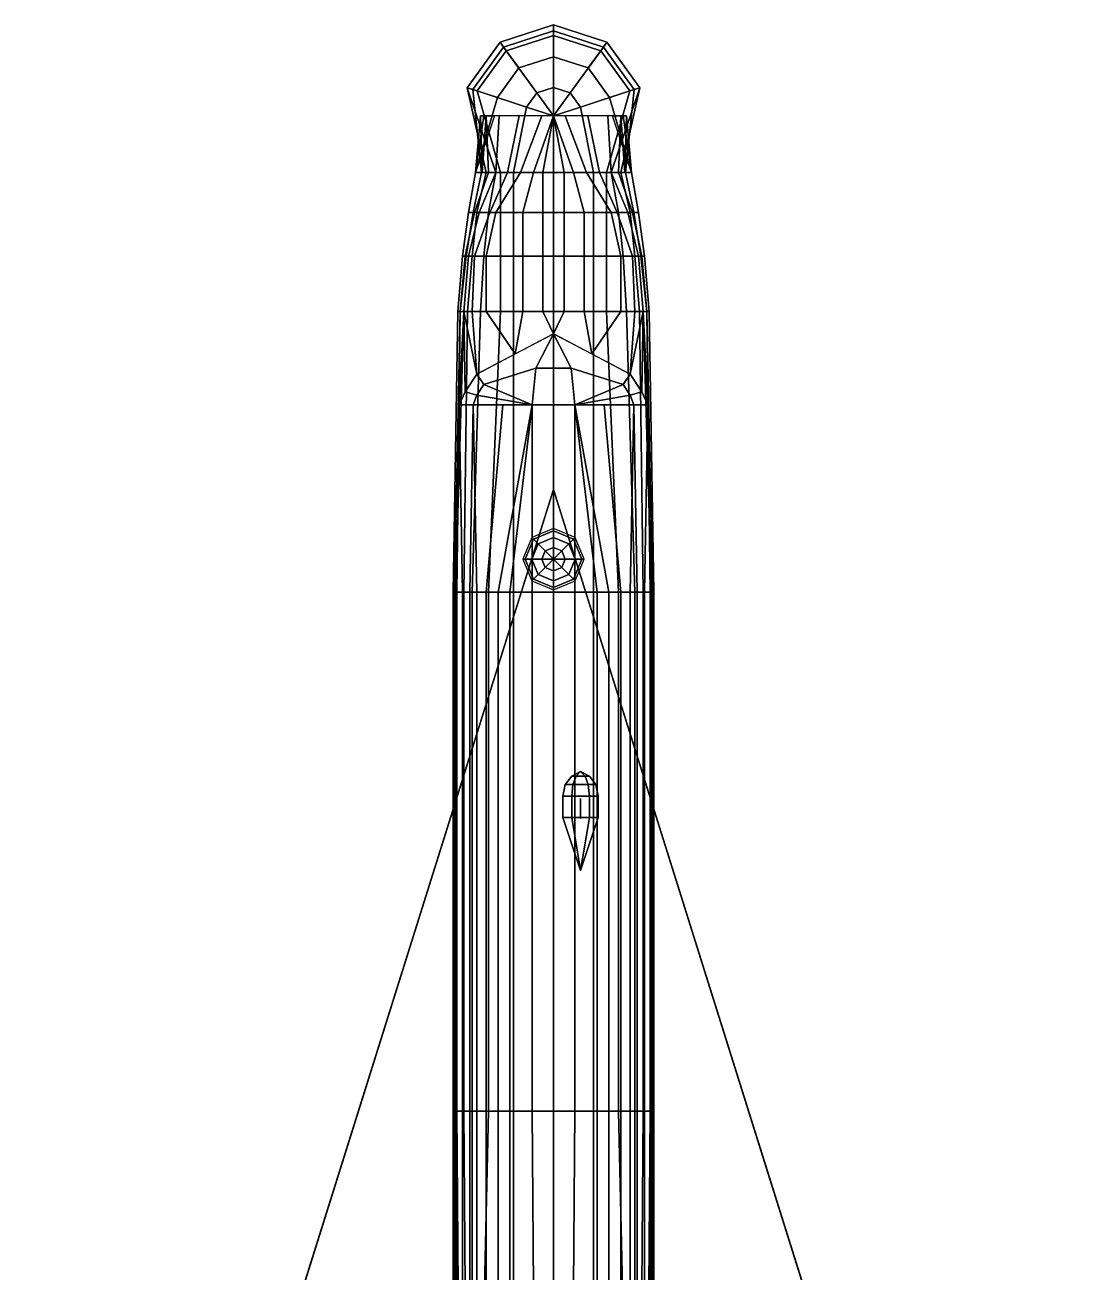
# Model space of a CAD drawing. Extents: x -4.5 to 4.5, y -10.5 to 10.6.
# Drawn here: x -4.48 to 4.48, y 0.06 to 10.63 of the extents above; entities that cross this region are included whole.
import ezdxf

# ---------------------------------------------------------------- set-up
doc = ezdxf.new("R2010")
doc.units = 0
doc.layers.get('0').update_dxf_attribs({"linetype": 'CONTINUOUS'})

msp = doc.modelspace()

# ---------------------------------------------------------------- linework, layer by layer
for points in [[(0, 10.63, -0.69), (0, 10.54, -0.83), (-0.4, 10.41, -0.83), (-0.453, 10.483, -0.69)], [(0, 10.63, -0.59), (0, 10.63, -0.69), (-0.453, 10.483, -0.69), (-0.453, 10.483, -0.59)], [(0, 10.58, -0.46), (0, 10.63, -0.59), (-0.453, 10.483, -0.59), (-0.423, 10.442, -0.46)], [(0, 10.36, -0.2), (0, 10.58, -0.46), (-0.423, 10.442, -0.46), (-0.294, 10.265, -0.2)], [(0.453, 10.483, -0.69), (0.4, 10.41, -0.83), (0, 10.54, -0.83), (0, 10.63, -0.69)], [(0.453, 10.483, -0.59), (0.453, 10.483, -0.69), (0, 10.63, -0.69), (0, 10.63, -0.59)], [(0.423, 10.442, -0.46), (0.453, 10.483, -0.59), (0, 10.63, -0.59), (0, 10.58, -0.46)], [(0.294, 10.265, -0.2), (0.423, 10.442, -0.46), (0, 10.58, -0.46), (0, 10.36, -0.2)], [(-0.423, 10.442, -0.46), (-0.453, 10.483, -0.59), (-0.732, 10.098, -0.59), (-0.685, 10.082, -0.46)], [(-0.453, 10.483, -0.59), (-0.453, 10.483, -0.69), (-0.732, 10.098, -0.69), (-0.732, 10.098, -0.59)], [(-0.453, 10.483, -0.69), (-0.4, 10.41, -0.83), (-0.647, 10.07, -0.83), (-0.732, 10.098, -0.69)], [(0, 10.54, -0.83), (0, 10.1, -1.06), (-0.141, 10.054, -1.06), (-0.4, 10.41, -0.83)], [(0.4, 10.41, -0.83), (0.141, 10.054, -1.06), (0, 10.1, -1.06), (0, 10.54, -0.83)], [(0.732, 10.098, -0.69), (0.647, 10.07, -0.83), (0.4, 10.41, -0.83), (0.453, 10.483, -0.69)], [(0.685, 10.082, -0.46), (0.732, 10.098, -0.59), (0.453, 10.483, -0.59), (0.423, 10.442, -0.46)], [(0.732, 10.098, -0.59), (0.732, 10.098, -0.69), (0.453, 10.483, -0.69), (0.453, 10.483, -0.59)], [(-0.294, 10.265, -0.2), (-0.423, 10.442, -0.46), (-0.685, 10.082, -0.46), (-0.476, 10.015, -0.2)], [(-0.4, 10.41, -0.83), (-0.141, 10.054, -1.06), (-0.228, 9.934, -1.06), (-0.647, 10.07, -0.83)], [(0.647, 10.07, -0.83), (0.228, 9.934, -1.06), (0.141, 10.054, -1.06), (0.4, 10.41, -0.83)], [(0.476, 10.015, -0.2), (0.685, 10.082, -0.46), (0.423, 10.442, -0.46), (0.294, 10.265, -0.2)], [(-0.294, 10.265, -0.11), (-0.294, 10.265, -0.2), (-0.476, 10.015, -0.2), (-0.476, 10.015, -0.11)], [(0, 10.36, -0.11), (0, 10.36, -0.2), (-0.294, 10.265, -0.2), (-0.294, 10.265, -0.11)], [(0.294, 10.265, -0.11), (0.294, 10.265, -0.2), (0, 10.36, -0.2), (0, 10.36, -0.11)], [(0.476, 10.015, -0.11), (0.476, 10.015, -0.2), (0.294, 10.265, -0.2), (0.294, 10.265, -0.11)], [(-0.732, 10.098, -0.69), (-0.647, 10.07, -0.83), (-0.45, 9.38, -1.15), (-0.49, 9.38, -1.13)], [(-0.732, 10.098, -0.59), (-0.732, 10.098, -0.69), (-0.49, 9.38, -1.13), (-0.57, 9.38, -1.05)], [(-0.685, 10.082, -0.46), (-0.732, 10.098, -0.59), (-0.57, 9.38, -1.05), (-0.61, 9.38, -0.91)], [(-0.476, 10.015, -0.2), (-0.685, 10.082, -0.46), (-0.61, 9.38, -0.91), (-0.66, 9.38, -0.62)], [(-0.647, 10.07, -0.83), (-0.228, 9.934, -1.06), (-0.34, 9.38, -1.17), (-0.45, 9.38, -1.15)], [(-0.141, 10.054, -1.06), (0, 9.86, -1.12), (0, 9.86, -1.12), (-0.228, 9.934, -1.06)], [(0, 10.1, -1.06), (0, 9.86, -1.12), (0, 9.86, -1.12), (-0.141, 10.054, -1.06)], [(0.141, 10.054, -1.06), (0, 9.86, -1.12), (0, 9.86, -1.12), (0, 10.1, -1.06)], [(0.228, 9.934, -1.06), (0, 9.86, -1.12), (0, 9.86, -1.12), (0.141, 10.054, -1.06)], [(0.45, 9.38, -1.15), (0.34, 9.38, -1.17), (0.228, 9.934, -1.06), (0.647, 10.07, -0.83)], [(0.49, 9.38, -1.13), (0.45, 9.38, -1.15), (0.647, 10.07, -0.83), (0.732, 10.098, -0.69)], [(0.66, 9.38, -0.62), (0.61, 9.38, -0.91), (0.685, 10.082, -0.46), (0.476, 10.015, -0.2)], [(0.57, 9.38, -1.05), (0.49, 9.38, -1.13), (0.732, 10.098, -0.69), (0.732, 10.098, -0.59)], [(0.61, 9.38, -0.91), (0.57, 9.38, -1.05), (0.732, 10.098, -0.59), (0.685, 10.082, -0.46)], [(-0.476, 10.015, -0.11), (-0.476, 10.015, -0.2), (-0.66, 9.38, -0.62), (-0.66, 9.38, -0.11)], [(0.66, 9.38, -0.11), (0.66, 9.38, -0.62), (0.476, 10.015, -0.2), (0.476, 10.015, -0.11)], [(-0.62, 9.86, 0.19), (-0.62, 9.86, 0.06), (-0.66, 9.38, -0.11), (-0.605, 9.38, 0.175)], [(-0.62, 9.86, 0.06), (-0.59, 9.86, -0.01), (-0.66, 9.38, -0.11)], [(-0.59, 9.86, -0.01), (-0.5, 9.86, -0.11), (-0.66, 9.38, -0.11)], [(-0.57, 9.86, 0.36), (-0.57, 9.86, 0.36), (-0.62, 9.86, 0.19), (-0.605, 9.38, 0.175)], [(-0.57, 9.86, 0.36), (-0.57, 9.86, 0.36), (-0.605, 9.38, 0.175), (-0.55, 9.38, 0.46)], [(-0.46, 9.86, 0.54), (-0.57, 9.86, 0.36), (-0.55, 9.38, 0.46), (-0.49, 9.38, 0.59)], [(-0.29, 9.86, 0.69), (-0.46, 9.86, 0.54), (-0.49, 9.38, 0.59), (-0.39, 9.38, 0.71)], [(-0.1, 9.86, 0.77), (-0.29, 9.86, 0.69), (-0.39, 9.38, 0.71), (-0.28, 9.38, 0.79)], [(0, 9.38, -1.2), (-0.34, 9.38, -1.17), (-0.228, 9.934, -1.06), (0, 9.86, -1.12)], [(0, 9.86, 0.8), (-0.1, 9.86, 0.77), (-0.28, 9.38, 0.79), (-0.17, 9.38, 0.83)], [(0, 9.86, 0.8), (0, 9.86, 0.8), (-0.17, 9.38, 0.83), (-0.09, 9.38, 0.85)], [(-0.09, 9.38, 0.85), (0.09, 9.38, 0.85), (0, 9.86, 0.8)], [(0, 9.86, -1.12), (0.228, 9.934, -1.06), (0.34, 9.38, -1.17), (0, 9.38, -1.2)], [(0.09, 9.38, 0.85), (0.17, 9.38, 0.83), (0, 9.86, 0.8)], [(0.17, 9.38, 0.83), (0.28, 9.38, 0.79), (0.1, 9.86, 0.77), (0, 9.86, 0.8)], [(0.28, 9.38, 0.79), (0.39, 9.38, 0.71), (0.29, 9.86, 0.69), (0.1, 9.86, 0.77)], [(0.39, 9.38, 0.71), (0.49, 9.38, 0.59), (0.46, 9.86, 0.54), (0.29, 9.86, 0.69)], [(0.49, 9.38, 0.59), (0.55, 9.38, 0.46), (0.57, 9.86, 0.36), (0.46, 9.86, 0.54)], [(0.66, 9.38, -0.11), (0.66, 9.38, -0.11), (0.5, 9.86, -0.11), (0.59, 9.86, -0.01)], [(0.55, 9.38, 0.46), (0.605, 9.38, 0.175), (0.57, 9.86, 0.36)], [(0.57, 9.86, 0.36), (0.605, 9.38, 0.175), (0.62, 9.86, 0.19)], [(0.66, 9.38, -0.11), (0.66, 9.38, -0.11), (0.59, 9.86, -0.01), (0.62, 9.86, 0.06)], [(0.605, 9.38, 0.175), (0.66, 9.38, -0.11), (0.62, 9.86, 0.06), (0.62, 9.86, 0.19)], [(-0.55, 9.38, 0.46), (-0.66, 9.38, -0.11), (-0.72, 9.04, 0.14), (-0.67, 9.04, 0.46)], [(-0.66, 9.38, -0.62), (-0.61, 9.38, -0.91), (-0.68, 9.04, -0.91), (-0.72, 9.04, -0.62)], [(-0.66, 9.38, -0.11), (-0.66, 9.38, -0.62), (-0.72, 9.04, -0.62), (-0.72, 9.04, 0.14)], [(-0.61, 9.38, -0.91), (-0.57, 9.38, -1.05), (-0.65, 9.04, -1.06), (-0.68, 9.04, -0.91)], [(-0.49, 9.38, 0.59), (-0.55, 9.38, 0.46), (-0.67, 9.04, 0.46), (-0.63, 9.04, 0.61)], [(-0.57, 9.38, -1.05), (-0.49, 9.38, -1.13), (-0.55, 9.04, -1.15), (-0.65, 9.04, -1.06)], [(-0.39, 9.38, 0.71), (-0.49, 9.38, 0.59), (-0.63, 9.04, 0.61), (-0.54, 9.04, 0.76)], [(-0.49, 9.38, -1.13), (-0.45, 9.38, -1.15), (-0.45, 9.04, -1.18), (-0.55, 9.04, -1.15)], [(-0.28, 9.38, 0.79), (-0.39, 9.38, 0.71), (-0.54, 9.04, 0.76), (-0.49, 9.04, 0.79)], [(-0.17, 9.38, 0.83), (-0.28, 9.38, 0.79), (-0.49, 9.04, 0.79), (-0.26, 9.04, 0.88)], [(-0.45, 9.38, -1.15), (-0.34, 9.38, -1.17), (-0.34, 9.04, -1.2), (-0.45, 9.04, -1.18)], [(0, 9.04, -1.22), (-0.34, 9.04, -1.2), (-0.34, 9.38, -1.17), (0, 9.38, -1.2)], [(-0.09, 9.38, 0.85), (-0.17, 9.38, 0.83), (-0.26, 9.04, 0.88), (-0.09, 9.04, 0.92)], [(-0.09, 9.04, 0.92), (0.09, 9.04, 0.92), (0.09, 9.38, 0.85), (-0.09, 9.38, 0.85)], [(0, 9.38, -1.2), (0.34, 9.38, -1.17), (0.34, 9.04, -1.2), (0, 9.04, -1.22)], [(0.09, 9.04, 0.92), (0.26, 9.04, 0.88), (0.17, 9.38, 0.83), (0.09, 9.38, 0.85)], [(0.26, 9.04, 0.88), (0.49, 9.04, 0.79), (0.28, 9.38, 0.79), (0.17, 9.38, 0.83)], [(0.49, 9.04, 0.79), (0.54, 9.04, 0.76), (0.39, 9.38, 0.71), (0.28, 9.38, 0.79)], [(0.45, 9.04, -1.18), (0.34, 9.04, -1.2), (0.34, 9.38, -1.17), (0.45, 9.38, -1.15)], [(0.54, 9.04, 0.76), (0.63, 9.04, 0.61), (0.49, 9.38, 0.59), (0.39, 9.38, 0.71)], [(0.55, 9.04, -1.15), (0.45, 9.04, -1.18), (0.45, 9.38, -1.15), (0.49, 9.38, -1.13)], [(0.65, 9.04, -1.06), (0.55, 9.04, -1.15), (0.49, 9.38, -1.13), (0.57, 9.38, -1.05)], [(0.63, 9.04, 0.61), (0.67, 9.04, 0.46), (0.55, 9.38, 0.46), (0.49, 9.38, 0.59)], [(0.67, 9.04, 0.46), (0.72, 9.04, 0.14), (0.66, 9.38, -0.11), (0.55, 9.38, 0.46)], [(0.68, 9.04, -0.91), (0.65, 9.04, -1.06), (0.57, 9.38, -1.05), (0.61, 9.38, -0.91)], [(0.72, 9.04, -0.62), (0.68, 9.04, -0.91), (0.61, 9.38, -0.91), (0.66, 9.38, -0.62)], [(0.72, 9.04, 0.14), (0.72, 9.04, -0.62), (0.66, 9.38, -0.62), (0.66, 9.38, -0.11)], [(-0.67, 9.04, 0.46), (-0.72, 9.04, 0.14), (-0.77, 8.67, 0.14), (-0.75, 8.67, 0.46)], [(-0.72, 9.04, -0.62), (-0.68, 9.04, -0.91), (-0.74, 8.67, -0.91), (-0.77, 8.67, -0.62)], [(-0.72, 9.04, 0.14), (-0.72, 9.04, -0.62), (-0.77, 8.67, -0.62), (-0.77, 8.67, 0.14)], [(-0.63, 9.04, 0.61), (-0.67, 9.04, 0.46), (-0.75, 8.67, 0.46), (-0.72, 8.67, 0.61)], [(-0.68, 9.04, -0.91), (-0.65, 9.04, -1.06), (-0.69, 8.67, -1.08), (-0.74, 8.67, -0.91)], [(-0.54, 9.04, 0.76), (-0.63, 9.04, 0.61), (-0.72, 8.67, 0.61), (-0.67, 8.67, 0.76)], [(-0.65, 9.04, -1.06), (-0.55, 9.04, -1.15), (-0.59, 8.67, -1.18), (-0.69, 8.67, -1.08)], [(-0.49, 9.04, 0.79), (-0.54, 9.04, 0.76), (-0.67, 8.67, 0.76), (-0.57, 8.67, 0.86)], [(-0.55, 9.04, -1.15), (-0.45, 9.04, -1.18), (-0.45, 8.67, -1.22), (-0.59, 8.67, -1.18)], [(-0.26, 9.04, 0.88), (-0.49, 9.04, 0.79), (-0.57, 8.67, 0.86), (-0.26, 8.67, 0.96)], [(-0.45, 9.04, -1.18), (-0.34, 9.04, -1.2), (-0.34, 8.67, -1.23), (-0.45, 8.67, -1.22)], [(0, 8.67, -1.25), (-0.34, 8.67, -1.23), (-0.34, 9.04, -1.2), (0, 9.04, -1.22)], [(-0.09, 9.04, 0.92), (-0.26, 9.04, 0.88), (-0.26, 8.67, 0.96), (-0.09, 8.67, 0.99)], [(0.09, 9.04, 0.92), (-0.09, 9.04, 0.92), (-0.09, 8.67, 0.99), (0.09, 8.67, 0.99)], [(0, 9.04, -1.22), (0.34, 9.04, -1.2), (0.34, 8.67, -1.23), (0, 8.67, -1.25)], [(0.09, 8.67, 0.99), (0.26, 8.67, 0.96), (0.26, 9.04, 0.88), (0.09, 9.04, 0.92)], [(0.26, 8.67, 0.96), (0.57, 8.67, 0.86), (0.49, 9.04, 0.79), (0.26, 9.04, 0.88)], [(0.45, 8.67, -1.22), (0.34, 8.67, -1.23), (0.34, 9.04, -1.2), (0.45, 9.04, -1.18)], [(0.59, 8.67, -1.18), (0.45, 8.67, -1.22), (0.45, 9.04, -1.18), (0.55, 9.04, -1.15)], [(0.57, 8.67, 0.86), (0.67, 8.67, 0.76), (0.54, 9.04, 0.76), (0.49, 9.04, 0.79)], [(0.67, 8.67, 0.76), (0.72, 8.67, 0.61), (0.63, 9.04, 0.61), (0.54, 9.04, 0.76)], [(0.69, 8.67, -1.08), (0.59, 8.67, -1.18), (0.55, 9.04, -1.15), (0.65, 9.04, -1.06)], [(0.72, 8.67, 0.61), (0.75, 8.67, 0.46), (0.67, 9.04, 0.46), (0.63, 9.04, 0.61)], [(0.74, 8.67, -0.91), (0.69, 8.67, -1.08), (0.65, 9.04, -1.06), (0.68, 9.04, -0.91)], [(0.75, 8.67, 0.46), (0.77, 8.67, 0.14), (0.72, 9.04, 0.14), (0.67, 9.04, 0.46)], [(0.77, 8.67, -0.62), (0.74, 8.67, -0.91), (0.68, 9.04, -0.91), (0.72, 9.04, -0.62)], [(0.77, 8.67, 0.14), (0.77, 8.67, -0.62), (0.72, 9.04, -0.62), (0.72, 9.04, 0.14)], [(-0.75, 8.67, 0.46), (-0.77, 8.67, 0.14), (-0.81, 8.2, 0.52), (-0.79, 8.2, 0.71)], [(-0.77, 8.67, -0.62), (-0.74, 8.67, -0.91), (-0.79, 8.2, -0.91), (-0.81, 8.2, -0.62)], [(-0.77, 8.67, 0.14), (-0.77, 8.67, -0.62), (-0.81, 8.2, -0.62), (-0.81, 8.2, 0.52)], [(-0.74, 8.67, -0.91), (-0.69, 8.67, -1.08), (-0.73, 8.2, -1.12), (-0.79, 8.2, -0.91)], [(-0.72, 8.67, 0.61), (-0.75, 8.67, 0.46), (-0.79, 8.2, 0.71), (-0.76, 8.2, 0.84)], [(-0.67, 8.67, 0.76), (-0.72, 8.67, 0.61), (-0.76, 8.2, 0.84), (-0.69, 8.2, 0.94)], [(-0.69, 8.67, -1.08), (-0.59, 8.67, -1.18), (-0.62, 8.2, -1.2), (-0.73, 8.2, -1.12)], [(-0.57, 8.67, 0.86), (-0.67, 8.67, 0.76), (-0.69, 8.2, 0.94), (-0.57, 8.2, 1)], [(-0.59, 8.67, -1.18), (-0.45, 8.67, -1.22), (-0.45, 8.2, -1.24), (-0.62, 8.2, -1.2)], [(-0.26, 8.67, 0.96), (-0.57, 8.67, 0.86), (-0.57, 8.2, 1), (-0.26, 8.2, 1.06)], [(-0.45, 8.67, -1.22), (-0.34, 8.67, -1.23), (-0.34, 8.2, -1.26), (-0.45, 8.2, -1.24)], [(0, 8.2, -1.28), (-0.34, 8.2, -1.26), (-0.34, 8.67, -1.23), (0, 8.67, -1.25)], [(-0.09, 8.67, 0.99), (-0.26, 8.67, 0.96), (-0.26, 8.2, 1.06), (-0.09, 8.2, 1.07)], [(-0.09, 8.2, 1.07), (0.09, 8.2, 1.07), (0.09, 8.67, 0.99), (-0.09, 8.67, 0.99)], [(0, 8.67, -1.25), (0.34, 8.67, -1.23), (0.34, 8.2, -1.26), (0, 8.2, -1.28)], [(0.09, 8.2, 1.07), (0.26, 8.2, 1.06), (0.26, 8.67, 0.96), (0.09, 8.67, 0.99)], [(0.26, 8.2, 1.06), (0.57, 8.2, 1), (0.57, 8.67, 0.86), (0.26, 8.67, 0.96)], [(0.45, 8.2, -1.24), (0.34, 8.2, -1.26), (0.34, 8.67, -1.23), (0.45, 8.67, -1.22)], [(0.62, 8.2, -1.2), (0.45, 8.2, -1.24), (0.45, 8.67, -1.22), (0.59, 8.67, -1.18)], [(0.57, 8.2, 1), (0.69, 8.2, 0.94), (0.67, 8.67, 0.76), (0.57, 8.67, 0.86)], [(0.73, 8.2, -1.12), (0.62, 8.2, -1.2), (0.59, 8.67, -1.18), (0.69, 8.67, -1.08)], [(0.69, 8.2, 0.94), (0.76, 8.2, 0.84), (0.72, 8.67, 0.61), (0.67, 8.67, 0.76)], [(0.79, 8.2, -0.91), (0.73, 8.2, -1.12), (0.69, 8.67, -1.08), (0.74, 8.67, -0.91)], [(0.76, 8.2, 0.84), (0.79, 8.2, 0.71), (0.75, 8.67, 0.46), (0.72, 8.67, 0.61)], [(0.81, 8.2, -0.62), (0.79, 8.2, -0.91), (0.74, 8.67, -0.91), (0.77, 8.67, -0.62)], [(0.79, 8.2, 0.71), (0.81, 8.2, 0.52), (0.77, 8.67, 0.14), (0.75, 8.67, 0.46)], [(0.81, 8.2, 0.52), (0.81, 8.2, -0.62), (0.77, 8.67, -0.62), (0.77, 8.67, 0.14)], [(-0.81, 8.2, 0.52), (-0.81, 8.2, -0.62), (-0.85, 5.82, -0.53), (-0.85, 5.82, 0.52)], [(-0.81, 8.2, -0.62), (-0.79, 8.2, -0.91), (-0.82, 5.82, -0.91), (-0.85, 5.82, -0.53)], [(-0.79, 8.2, 0.71), (-0.81, 8.2, 0.52), (-0.85, 5.82, 0.52), (-0.84, 5.82, 0.71)], [(-0.76, 8.2, 0.84), (-0.79, 8.2, 0.71), (-0.84, 5.82, 0.71), (-0.83, 5.82, 0.84)], [(-0.8, 7.41, 0.94), (-0.76, 8.2, 0.84), (-0.83, 5.82, 0.84), (-0.82, 5.82, 0.94)], [(-0.79, 8.2, -0.91), (-0.73, 8.2, -1.12), (-0.76, 5.82, -1.12), (-0.82, 5.82, -0.91)], [(-0.76, 8.2, 0.84), (-0.8, 7.41, 0.94), (-0.75, 7.52, 0.94)], [(-0.73, 8.2, -1.12), (-0.62, 8.2, -1.2), (-0.69, 5.82, -1.19), (-0.76, 5.82, -1.12)], [(-0.76, 8.2, 0.84), (-0.65, 7.67, 0.94), (-0.69, 8.2, 0.94)], [(-0.76, 8.2, 0.84), (-0.75, 7.52, 0.94), (-0.65, 7.67, 0.94)], [(-0.62, 8.2, -1.2), (-0.45, 8.2, -1.24), (-0.55, 5.82, -1.24), (-0.69, 5.82, -1.19)], [(-0.65, 7.67, 0.94), (-0.325, 7.84, 1.035), (-0.57, 8.2, 1), (-0.69, 8.2, 0.94)], [(-0.57, 8.2, 1), (-0.325, 7.84, 1.035), (-0.26, 8.2, 1.06)], [(-0.45, 8.2, -1.24), (-0.34, 8.2, -1.26), (-0.34, 5.82, -1.28), (-0.55, 5.82, -1.24)], [(0, 5.82, -1.3), (-0.34, 5.82, -1.28), (-0.34, 8.2, -1.26), (0, 8.2, -1.28)], [(-0.325, 7.84, 1.035), (0, 8.01, 1.13), (-0.09, 8.2, 1.07), (-0.26, 8.2, 1.06)], [(-0.09, 8.2, 1.07), (0, 8.01, 1.13), (0.09, 8.2, 1.07)], [(0, 8.2, -1.28), (0.34, 8.2, -1.26), (0.34, 5.82, -1.28), (0, 5.82, -1.3)], [(0, 8.01, 1.13), (0.325, 7.84, 1.035), (0.26, 8.2, 1.06), (0.09, 8.2, 1.07)], [(0.26, 8.2, 1.06), (0.325, 7.84, 1.035), (0.57, 8.2, 1)], [(0.325, 7.84, 1.035), (0.65, 7.67, 0.94), (0.69, 8.2, 0.94), (0.57, 8.2, 1)], [(0.55, 5.82, -1.24), (0.34, 5.82, -1.28), (0.34, 8.2, -1.26), (0.45, 8.2, -1.24)], [(0.69, 5.82, -1.19), (0.55, 5.82, -1.24), (0.45, 8.2, -1.24), (0.62, 8.2, -1.2)], [(0.76, 5.82, -1.12), (0.69, 5.82, -1.19), (0.62, 8.2, -1.2), (0.73, 8.2, -1.12)], [(0.69, 8.2, 0.94), (0.65, 7.67, 0.94), (0.76, 8.2, 0.84)], [(0.65, 7.67, 0.94), (0.75, 7.52, 0.94), (0.76, 8.2, 0.84)], [(0.82, 5.82, -0.91), (0.76, 5.82, -1.12), (0.73, 8.2, -1.12), (0.79, 8.2, -0.91)], [(0.75, 7.52, 0.94), (0.8, 7.41, 0.94), (0.76, 8.2, 0.84)], [(0.83, 5.82, 0.84), (0.84, 5.82, 0.71), (0.79, 8.2, 0.71), (0.76, 8.2, 0.84)], [(0.82, 5.82, 0.94), (0.83, 5.82, 0.84), (0.76, 8.2, 0.84), (0.8, 7.41, 0.94)], [(0.84, 5.82, 0.71), (0.85, 5.82, 0.52), (0.81, 8.2, 0.52), (0.79, 8.2, 0.71)], [(0.85, 5.82, -0.53), (0.82, 5.82, -0.91), (0.79, 8.2, -0.91), (0.81, 8.2, -0.62)], [(0.85, 5.82, 0.52), (0.85, 5.82, -0.53), (0.81, 8.2, -0.62), (0.81, 8.2, 0.52)], [(-0.59, 7.58, 1.39), (-0.15, 7.72, 1.45), (0, 8.01, 1.13), (-0.65, 7.67, 0.94)], [(-0.15, 7.72, 1.45), (0.15, 7.72, 1.45), (0, 8.01, 1.13)], [(0.15, 7.72, 1.45), (0.59, 7.58, 1.39), (0.65, 7.67, 0.94), (0, 8.01, 1.13)], [(-0.18, 7.41, 1.57), (-0.18, 7.41, 1.57), (-0.15, 7.72, 1.45), (-0.59, 7.58, 1.39)], [(-0.18, 7.41, 1.57), (0.18, 7.41, 1.57), (0.15, 7.72, 1.45), (-0.15, 7.72, 1.45)], [(0.18, 7.41, 1.57), (0.18, 7.41, 1.57), (0.59, 7.58, 1.39), (0.15, 7.72, 1.45)], [(-0.65, 7.49, 1.38), (-0.59, 7.58, 1.39), (-0.65, 7.67, 0.94), (-0.75, 7.52, 0.94)], [(0.59, 7.58, 1.39), (0.65, 7.49, 1.38), (0.75, 7.52, 0.94), (0.65, 7.67, 0.94)], [(-0.68, 7.41, 1.38), (-0.65, 7.49, 1.38), (-0.75, 7.52, 0.94), (-0.8, 7.41, 0.94)], [(-0.18, 7.41, 1.57), (-0.18, 7.41, 1.57), (-0.59, 7.58, 1.39), (-0.65, 7.49, 1.38)], [(0.18, 7.41, 1.57), (0.18, 7.41, 1.57), (0.65, 7.49, 1.38), (0.59, 7.58, 1.39)], [(0.65, 7.49, 1.38), (0.68, 7.41, 1.38), (0.8, 7.41, 0.94), (0.75, 7.52, 0.94)], [(-0.8, 7.41, 0.94), (-0.8, 7.41, 0.94), (-0.82, 5.82, 0.94), (-0.77, 5.82, 1.16)], [(-0.71, 5.82, 1.32), (-0.68, 7.41, 1.38), (-0.8, 7.41, 0.94), (-0.77, 5.82, 1.16)], [(-0.65, 5.82, 1.42), (-0.68, 7.41, 1.38), (-0.68, 7.41, 1.38), (-0.71, 5.82, 1.32)], [(-0.18, 7.41, 1.57), (-0.18, 7.41, 1.57), (-0.65, 7.49, 1.38), (-0.68, 7.41, 1.38)], [(-0.57, 5.82, 1.49), (-0.43, 7.41, 1.475), (-0.68, 7.41, 1.38), (-0.65, 5.82, 1.42)], [(-0.47, 5.82, 1.55), (-0.18, 7.41, 1.57), (-0.43, 7.41, 1.475), (-0.57, 5.82, 1.49)], [(-0.47, 5.82, 1.55), (-0.37, 5.82, 1.57), (-0.18, 7.41, 1.57)], [(-0.37, 5.82, 1.57), (-0.18, 5.82, 1.6), (-0.18, 7.41, 1.57)], [(-0.18, 5.82, 1.6), (0.18, 5.82, 1.6), (0.18, 7.41, 1.57), (-0.18, 7.41, 1.57)], [(0.18, 7.41, 1.57), (0.18, 7.41, 1.57), (0.68, 7.41, 1.38), (0.65, 7.49, 1.38)], [(0.18, 5.82, 1.6), (0.37, 5.82, 1.57), (0.18, 7.41, 1.57)], [(0.37, 5.82, 1.57), (0.47, 5.82, 1.55), (0.18, 7.41, 1.57)], [(0.47, 5.82, 1.55), (0.57, 5.82, 1.49), (0.43, 7.41, 1.475), (0.18, 7.41, 1.57)], [(0.57, 5.82, 1.49), (0.65, 5.82, 1.42), (0.68, 7.41, 1.38), (0.43, 7.41, 1.475)], [(0.65, 5.82, 1.42), (0.71, 5.82, 1.32), (0.68, 7.41, 1.38)], [(0.71, 5.82, 1.32), (0.77, 5.82, 1.16), (0.8, 7.41, 0.94), (0.68, 7.41, 1.38)], [(0.77, 5.82, 1.16), (0.82, 5.82, 0.94), (0.8, 7.41, 0.94)], [(0, 6.69, 2.48), (-4.48, -7.59, 2.48), (-4.48, -7.6, 2.5), (0, 6.69, 2.5)], [(0, 6.69, 2.5), (-4.48, -7.6, 2.5), (-4.48, -7.59, 2.48), (0, 6.69, 2.48)], [(0, 6.76, 1.58), (0, 6.65, 1.58), (0, 6.69, 2.51), (0, 6.75, 2.51)], [(0, 6.75, 2.51), (0, 6.69, 2.51), (0, 6.65, 1.58), (0, 6.76, 1.58)], [(0, 6.69, 2.48), (4.48, -7.59, 2.48), (4.48, -7.6, 2.5), (0, 6.69, 2.5)], [(0, 6.69, 2.5), (4.48, -7.6, 2.5), (4.48, -7.59, 2.48), (0, 6.69, 2.48)], [(0, 6.34, 1.65), (0, 6.36, 1.59), (-0.184, 6.284, 1.59), (-0.17, 6.27, 1.65)], [(0.17, 6.27, 1.65), (0.184, 6.284, 1.59), (0, 6.36, 1.59), (0, 6.34, 1.65)], [(-0.17, 6.27, 1.65), (-0.184, 6.284, 1.59), (-0.26, 6.1, 1.59), (-0.24, 6.1, 1.65)], [(-0.13, 6.23, 1.73), (-0.17, 6.27, 1.65), (-0.24, 6.1, 1.65), (-0.184, 6.1, 1.73)], [(0, 6.284, 1.73), (0, 6.34, 1.65), (-0.17, 6.27, 1.65), (-0.13, 6.23, 1.73)], [(0, 6.199, 1.79), (0, 6.284, 1.73), (-0.13, 6.23, 1.73), (-0.07, 6.17, 1.79)], [(0.13, 6.23, 1.73), (0.17, 6.27, 1.65), (0, 6.34, 1.65), (0, 6.284, 1.73)], [(0.07, 6.17, 1.79), (0.13, 6.23, 1.73), (0, 6.284, 1.73), (0, 6.199, 1.79)], [(0.184, 6.1, 1.73), (0.24, 6.1, 1.65), (0.17, 6.27, 1.65), (0.13, 6.23, 1.73)], [(0.24, 6.1, 1.65), (0.26, 6.1, 1.59), (0.184, 6.284, 1.59), (0.17, 6.27, 1.65)], [(-0.07, 6.17, 1.79), (-0.13, 6.23, 1.73), (-0.184, 6.1, 1.73), (-0.099, 6.1, 1.79)], [(0, 6.1, 1.81), (-0.07, 6.17, 1.79), (-0.099, 6.1, 1.79), (0, 6.1, 1.81)], [(0, 6.1, 1.81), (0, 6.199, 1.79), (-0.07, 6.17, 1.79), (0, 6.1, 1.81)], [(0, 6.1, 1.81), (0.07, 6.17, 1.79), (0, 6.199, 1.79), (0, 6.1, 1.81)], [(0, 6.1, 1.81), (0.099, 6.1, 1.79), (0.07, 6.17, 1.79), (0, 6.1, 1.81)], [(0.099, 6.1, 1.79), (0.184, 6.1, 1.73), (0.13, 6.23, 1.73), (0.07, 6.17, 1.79)], [(-0.24, 6.1, 1.65), (-0.26, 6.1, 1.59), (-0.184, 5.916, 1.59), (-0.17, 5.93, 1.65)], [(-0.184, 6.1, 1.73), (-0.24, 6.1, 1.65), (-0.17, 5.93, 1.65), (-0.13, 5.97, 1.73)], [(-0.099, 6.1, 1.79), (-0.184, 6.1, 1.73), (-0.13, 5.97, 1.73), (-0.07, 6.03, 1.79)], [(-0.07, 6.03, 1.79), (-0.13, 5.97, 1.73), (0, 5.916, 1.73), (0, 6.001, 1.79)], [(0, 6.1, 1.81), (-0.099, 6.1, 1.79), (-0.07, 6.03, 1.79), (0, 6.1, 1.81)], [(0, 6.1, 1.81), (-0.07, 6.03, 1.79), (0, 6.001, 1.79), (0, 6.1, 1.81)], [(0, 6.1, 1.81), (0, 6.001, 1.79), (0.07, 6.03, 1.79), (0, 6.1, 1.81)], [(0, 6.1, 1.81), (0.07, 6.03, 1.79), (0.099, 6.1, 1.79), (0, 6.1, 1.81)], [(0, 6.001, 1.79), (0, 5.916, 1.73), (0.13, 5.97, 1.73), (0.07, 6.03, 1.79)], [(0.07, 6.03, 1.79), (0.13, 5.97, 1.73), (0.184, 6.1, 1.73), (0.099, 6.1, 1.79)], [(0.13, 5.97, 1.73), (0.17, 5.93, 1.65), (0.24, 6.1, 1.65), (0.184, 6.1, 1.73)], [(0.17, 5.93, 1.65), (0.184, 5.916, 1.59), (0.26, 6.1, 1.59), (0.24, 6.1, 1.65)], [(-0.17, 5.93, 1.65), (-0.184, 5.916, 1.59), (0, 5.84, 1.59), (0, 5.86, 1.65)], [(-0.13, 5.97, 1.73), (-0.17, 5.93, 1.65), (0, 5.86, 1.65), (0, 5.916, 1.73)], [(0, 5.916, 1.73), (0, 5.86, 1.65), (0.17, 5.93, 1.65), (0.13, 5.97, 1.73)], [(0, 5.86, 1.65), (0, 5.84, 1.59), (0.184, 5.916, 1.59), (0.17, 5.93, 1.65)], [(-0.85, 5.82, 0.52), (-0.85, 5.82, -0.53), (-0.85, 1.42, -0.53), (-0.85, 1.42, 0.52)], [(-0.85, 5.82, -0.53), (-0.82, 5.82, -0.91), (-0.82, 1.42, -0.91), (-0.85, 1.42, -0.53)], [(-0.84, 5.82, 0.71), (-0.85, 5.82, 0.52), (-0.85, 1.42, 0.52), (-0.84, 1.42, 0.71)], [(-0.83, 5.82, 0.84), (-0.84, 5.82, 0.71), (-0.84, 1.42, 0.71), (-0.83, 1.42, 0.84)], [(-0.82, 5.82, 0.94), (-0.83, 5.82, 0.84), (-0.83, 1.42, 0.84), (-0.82, 1.42, 0.94)], [(-0.82, 5.82, -0.91), (-0.76, 5.82, -1.12), (-0.76, 1.42, -1.12), (-0.82, 1.42, -0.91)], [(-0.77, 5.82, 1.16), (-0.82, 5.82, 0.94), (-0.82, 1.42, 0.94), (-0.77, 1.42, 1.16)], [(-0.71, 5.82, 1.32), (-0.77, 5.82, 1.16), (-0.77, 1.42, 1.16), (-0.71, 1.42, 1.32)], [(-0.76, 5.82, -1.12), (-0.69, 5.82, -1.19), (-0.69, 1.42, -1.19), (-0.76, 1.42, -1.12)], [(-0.65, 5.82, 1.42), (-0.71, 5.82, 1.32), (-0.71, 1.42, 1.32), (-0.65, 1.42, 1.42)], [(-0.69, 5.82, -1.19), (-0.55, 5.82, -1.24), (-0.55, 1.42, -1.24), (-0.69, 1.42, -1.19)], [(-0.57, 5.82, 1.49), (-0.65, 5.82, 1.42), (-0.65, 1.42, 1.42), (-0.57, 1.42, 1.49)], [(-0.47, 5.82, 1.55), (-0.57, 5.82, 1.49), (-0.57, 1.42, 1.49), (-0.47, 1.42, 1.55)], [(-0.55, 5.82, -1.24), (-0.34, 5.82, -1.28), (-0.34, 1.42, -1.28), (-0.55, 1.42, -1.24)], [(-0.37, 5.82, 1.57), (-0.47, 5.82, 1.55), (-0.47, 1.42, 1.55), (-0.37, 1.42, 1.57)], [(-0.18, 5.82, 1.6), (-0.37, 5.82, 1.57), (-0.37, 1.42, 1.57), (-0.18, 1.42, 1.6)], [(0, 1.42, -1.3), (-0.34, 1.42, -1.28), (-0.34, 5.82, -1.28), (0, 5.82, -1.3)], [(-0.18, 1.42, 1.6), (0.18, 1.42, 1.6), (0.18, 5.82, 1.6), (-0.18, 5.82, 1.6)], [(0, 5.82, -1.3), (0.34, 5.82, -1.28), (0.34, 1.42, -1.28), (0, 1.42, -1.3)], [(0.18, 1.42, 1.6), (0.37, 1.42, 1.57), (0.37, 5.82, 1.57), (0.18, 5.82, 1.6)], [(0.55, 1.42, -1.24), (0.34, 1.42, -1.28), (0.34, 5.82, -1.28), (0.55, 5.82, -1.24)], [(0.37, 1.42, 1.57), (0.47, 1.42, 1.55), (0.47, 5.82, 1.55), (0.37, 5.82, 1.57)], [(0.47, 1.42, 1.55), (0.57, 1.42, 1.49), (0.57, 5.82, 1.49), (0.47, 5.82, 1.55)], [(0.69, 1.42, -1.19), (0.55, 1.42, -1.24), (0.55, 5.82, -1.24), (0.69, 5.82, -1.19)], [(0.57, 1.42, 1.49), (0.65, 1.42, 1.42), (0.65, 5.82, 1.42), (0.57, 5.82, 1.49)], [(0.65, 1.42, 1.42), (0.71, 1.42, 1.32), (0.71, 5.82, 1.32), (0.65, 5.82, 1.42)], [(0.76, 1.42, -1.12), (0.69, 1.42, -1.19), (0.69, 5.82, -1.19), (0.76, 5.82, -1.12)], [(0.71, 1.42, 1.32), (0.77, 1.42, 1.16), (0.77, 5.82, 1.16), (0.71, 5.82, 1.32)], [(0.82, 1.42, -0.91), (0.76, 1.42, -1.12), (0.76, 5.82, -1.12), (0.82, 5.82, -0.91)], [(0.77, 1.42, 1.16), (0.82, 1.42, 0.94), (0.82, 5.82, 0.94), (0.77, 5.82, 1.16)], [(0.85, 1.42, -0.53), (0.82, 1.42, -0.91), (0.82, 5.82, -0.91), (0.85, 5.82, -0.53)], [(0.82, 1.42, 0.94), (0.83, 1.42, 0.84), (0.83, 5.82, 0.84), (0.82, 5.82, 0.94)], [(0.83, 1.42, 0.84), (0.84, 1.42, 0.71), (0.84, 5.82, 0.71), (0.83, 5.82, 0.84)], [(0.84, 1.42, 0.71), (0.85, 1.42, 0.52), (0.85, 5.82, 0.52), (0.84, 5.82, 0.71)], [(0.85, 1.42, 0.52), (0.85, 1.42, -0.53), (0.85, 5.82, -0.53), (0.85, 5.82, 0.52)], [(0.155, 4.26, 1.91), (0.1, 4.19, 1.91), (0.165, 4.19, 2.022), (0.192, 4.26, 1.975)], [(0.192, 4.26, 1.845), (0.165, 4.19, 1.798), (0.1, 4.19, 1.91), (0.155, 4.26, 1.91)], [(0.23, 4.3, 1.91), (0.155, 4.26, 1.91), (0.192, 4.26, 1.975), (0.23, 4.3, 1.91)], [(0.23, 4.3, 1.91), (0.192, 4.26, 1.845), (0.155, 4.26, 1.91), (0.23, 4.3, 1.91)], [(0.192, 4.26, 1.975), (0.165, 4.19, 2.022), (0.295, 4.19, 2.022), (0.268, 4.26, 1.975)], [(0.268, 4.26, 1.845), (0.295, 4.19, 1.798), (0.165, 4.19, 1.798), (0.192, 4.26, 1.845)], [(0.23, 4.3, 1.91), (0.192, 4.26, 1.975), (0.268, 4.26, 1.975), (0.23, 4.3, 1.91)], [(0.23, 4.3, 1.91), (0.268, 4.26, 1.845), (0.192, 4.26, 1.845), (0.23, 4.3, 1.91)], [(0.23, 4.3, 1.91), (0.268, 4.26, 1.975), (0.305, 4.26, 1.91), (0.23, 4.3, 1.91)], [(0.23, 4.3, 1.91), (0.305, 4.26, 1.91), (0.268, 4.26, 1.845), (0.23, 4.3, 1.91)], [(0.268, 4.26, 1.975), (0.295, 4.19, 2.022), (0.36, 4.19, 1.91), (0.305, 4.26, 1.91)], [(0.305, 4.26, 1.91), (0.36, 4.19, 1.91), (0.295, 4.19, 1.798), (0.268, 4.26, 1.845)], [(0.1, 4.19, 1.91), (0.08, 4.09, 1.91), (0.155, 4.09, 2.04), (0.165, 4.19, 2.022)], [(0.165, 4.19, 1.798), (0.155, 4.09, 1.78), (0.08, 4.09, 1.91), (0.1, 4.19, 1.91)], [(0.165, 4.19, 2.022), (0.155, 4.09, 2.04), (0.305, 4.09, 2.04), (0.295, 4.19, 2.022)], [(0.295, 4.19, 1.798), (0.305, 4.09, 1.78), (0.155, 4.09, 1.78), (0.165, 4.19, 1.798)], [(0.295, 4.19, 2.022), (0.305, 4.09, 2.04), (0.38, 4.09, 1.91), (0.36, 4.19, 1.91)], [(0.36, 4.19, 1.91), (0.38, 4.09, 1.91), (0.305, 4.09, 1.78), (0.295, 4.19, 1.798)], [(0.155, 4.09, 2.04), (0.08, 4.09, 1.91), (0.08, 3.91, 1.91), (0.155, 3.91, 2.04)], [(0.08, 4.09, 1.91), (0.155, 4.09, 1.78), (0.155, 3.91, 1.78), (0.08, 3.91, 1.91)], [(0.305, 4.09, 2.04), (0.155, 4.09, 2.04), (0.155, 3.91, 2.04), (0.305, 3.91, 2.04)], [(0.155, 4.09, 1.78), (0.305, 4.09, 1.78), (0.305, 3.91, 1.78), (0.155, 3.91, 1.78)], [(0.23, 4.07, 1.6), (0.23, 3.9, 1.6), (0.23, 3.91, 1.78), (0.23, 4.07, 1.78)], [(0.23, 4.07, 1.78), (0.23, 3.91, 1.78), (0.23, 3.9, 1.6), (0.23, 4.07, 1.6)], [(0.38, 4.09, 1.91), (0.305, 4.09, 2.04), (0.305, 3.91, 2.04), (0.38, 3.91, 1.91)], [(0.305, 4.09, 1.78), (0.38, 4.09, 1.91), (0.38, 3.91, 1.91), (0.305, 3.91, 1.78)], [(0.155, 3.91, 2.04), (0.08, 3.91, 1.91), (0.23, 3.46, 1.91)], [(0.08, 3.91, 1.91), (0.155, 3.91, 1.78), (0.23, 3.46, 1.91)], [(0.305, 3.91, 2.04), (0.155, 3.91, 2.04), (0.23, 3.46, 1.91)], [(0.155, 3.91, 1.78), (0.305, 3.91, 1.78), (0.23, 3.46, 1.91)], [(0.38, 3.91, 1.91), (0.305, 3.91, 2.04), (0.23, 3.46, 1.91)], [(0.305, 3.91, 1.78), (0.38, 3.91, 1.91), (0.23, 3.46, 1.91)], [(-0.85, 1.42, 0.52), (-0.85, 1.42, -0.53), (-0.85, -1.2, -0.21), (-0.85, -1.2, 0.73)], [(-0.85, 1.42, -0.53), (-0.82, 1.42, -0.91), (-0.82, -1.2, -0.47), (-0.85, -1.2, -0.21)], [(-0.84, 1.42, 0.71), (-0.85, 1.42, 0.52), (-0.85, -1.2, 0.73), (-0.84, -1.2, 0.85)], [(-0.83, 1.42, 0.84), (-0.84, 1.42, 0.71), (-0.84, -1.2, 0.85), (-0.82, -1.2, 0.93)], [(-0.82, 1.42, 0.94), (-0.83, 1.42, 0.84), (-0.82, -1.2, 0.93), (-0.8, -1.2, 1.01)], [(-0.82, 1.42, -0.91), (-0.76, 1.42, -1.12), (-0.74, -1.2, -0.84), (-0.82, -1.2, -0.47)], [(-0.77, 1.42, 1.16), (-0.82, 1.42, 0.94), (-0.8, -1.2, 1.01), (-0.77, -1.2, 1.12)], [(-0.71, 1.42, 1.32), (-0.77, 1.42, 1.16), (-0.77, -1.2, 1.12), (-0.71, -1.2, 1.29)], [(-0.76, 1.42, -1.12), (-0.69, 1.42, -1.19), (-0.69, -1.2, -0.94), (-0.74, -1.2, -0.84)], [(-0.65, 1.42, 1.42), (-0.71, 1.42, 1.32), (-0.71, -1.2, 1.29), (-0.65, -1.2, 1.41)], [(-0.69, 1.42, -1.19), (-0.55, 1.42, -1.24), (-0.61, -1.2, -1), (-0.69, -1.2, -0.94)], [(-0.57, 1.42, 1.49), (-0.65, 1.42, 1.42), (-0.65, -1.2, 1.41), (-0.57, -1.2, 1.49)], [(-0.55, 1.42, -1.24), (-0.34, 1.42, -1.28), (-0.34, -1.2, -1.07), (-0.61, -1.2, -1)], [(-0.47, 1.42, 1.55), (-0.57, 1.42, 1.49), (-0.57, -1.2, 1.49), (-0.47, -1.2, 1.55)], [(-0.37, 1.42, 1.57), (-0.47, 1.42, 1.55), (-0.47, -1.2, 1.55), (-0.37, -1.2, 1.58)], [(-0.18, 1.42, 1.6), (-0.37, 1.42, 1.57), (-0.37, -1.2, 1.58), (-0.16, -1.2, 1.62)], [(0, -1.2, -1.09), (-0.34, -1.2, -1.07), (-0.34, 1.42, -1.28), (0, 1.42, -1.3)], [(-0.16, -1.2, 1.62), (0.16, -1.2, 1.62), (0.18, 1.42, 1.6), (-0.18, 1.42, 1.6)], [(0, 1.42, -1.3), (0.34, 1.42, -1.28), (0.34, -1.2, -1.07), (0, -1.2, -1.09)], [(0.16, -1.2, 1.62), (0.37, -1.2, 1.58), (0.37, 1.42, 1.57), (0.18, 1.42, 1.6)], [(0.61, -1.2, -1), (0.34, -1.2, -1.07), (0.34, 1.42, -1.28), (0.55, 1.42, -1.24)], [(0.37, -1.2, 1.58), (0.47, -1.2, 1.55), (0.47, 1.42, 1.55), (0.37, 1.42, 1.57)], [(0.47, -1.2, 1.55), (0.57, -1.2, 1.49), (0.57, 1.42, 1.49), (0.47, 1.42, 1.55)], [(0.69, -1.2, -0.94), (0.61, -1.2, -1), (0.55, 1.42, -1.24), (0.69, 1.42, -1.19)], [(0.57, -1.2, 1.49), (0.65, -1.2, 1.41), (0.65, 1.42, 1.42), (0.57, 1.42, 1.49)], [(0.65, -1.2, 1.41), (0.71, -1.2, 1.29), (0.71, 1.42, 1.32), (0.65, 1.42, 1.42)], [(0.74, -1.2, -0.84), (0.69, -1.2, -0.94), (0.69, 1.42, -1.19), (0.76, 1.42, -1.12)], [(0.71, -1.2, 1.29), (0.77, -1.2, 1.12), (0.77, 1.42, 1.16), (0.71, 1.42, 1.32)], [(0.82, -1.2, -0.47), (0.74, -1.2, -0.84), (0.76, 1.42, -1.12), (0.82, 1.42, -0.91)], [(0.77, -1.2, 1.12), (0.8, -1.2, 1.01), (0.82, 1.42, 0.94), (0.77, 1.42, 1.16)], [(0.8, -1.2, 1.01), (0.82, -1.2, 0.93), (0.83, 1.42, 0.84), (0.82, 1.42, 0.94)], [(0.85, -1.2, -0.21), (0.82, -1.2, -0.47), (0.82, 1.42, -0.91), (0.85, 1.42, -0.53)], [(0.82, -1.2, 0.93), (0.84, -1.2, 0.85), (0.84, 1.42, 0.71), (0.83, 1.42, 0.84)], [(0.84, -1.2, 0.85), (0.85, -1.2, 0.73), (0.85, 1.42, 0.52), (0.84, 1.42, 0.71)], [(0.85, -1.2, 0.73), (0.85, -1.2, -0.21), (0.85, 1.42, -0.53), (0.85, 1.42, 0.52)]]:
    msp.add_3dface(points)

doc.saveas('drawing.dxf')
